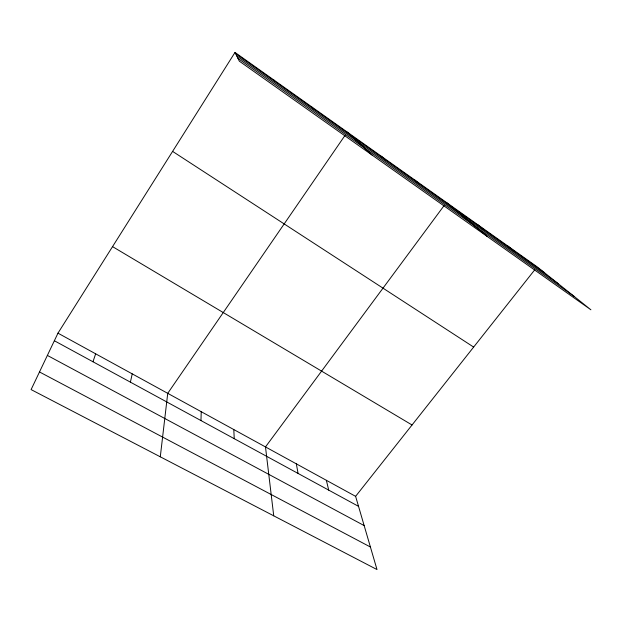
<?xml version="1.0" encoding="UTF-8"?>
<svg xmlns="http://www.w3.org/2000/svg" width="622" height="622" viewBox="0 0 622 622"><rect width="100%" height="100%" fill="white"/><g stroke="black" fill="none" stroke-linecap="round" stroke-linejoin="round"><path stroke-width="0.93" d="M200.968 420.565L201.225 411.694M160.289 456.812L167.73 393.337L345.117 135.269M130.402 382.149L132.222 373.869M92.966 361.763L95.656 353.817M57.97 333.159L31.1 389.59L377.002 569.565L355.613 496.34L57.97 333.159L235.007 52.435L537.12 266.815L590.9 309.795L239.322 61.166L235.007 52.435M444.124 205.563L265.485 446.93L273.734 515.832M355.613 496.34L534.733 269.831M39.497 371.964L370.409 547.01M47.373 355.419L364.158 525.59M54.363 340.747L358.544 506.362M112.543 246.623L412.044 424.989M172.605 151.395L473.653 347.076M235.582 53.585L544.39 272.623M236.687 55.84L558.424 283.834M237.954 58.398L574.176 296.422M507.762 245.978L514.472 251.397M477.541 224.534L483.652 229.541M446.425 202.453L487.181 236.446M414.376 179.711L419.174 183.809M381.34 156.27L385.415 159.862M347.286 132.105L372.034 155.018M311.078 106.409L313.527 108.873M273.672 79.865L275.212 81.7M326.363 480.308L328.719 490.128M296.329 463.841L298.086 473.451M233.794 429.553L234.245 438.689"/></g></svg>
